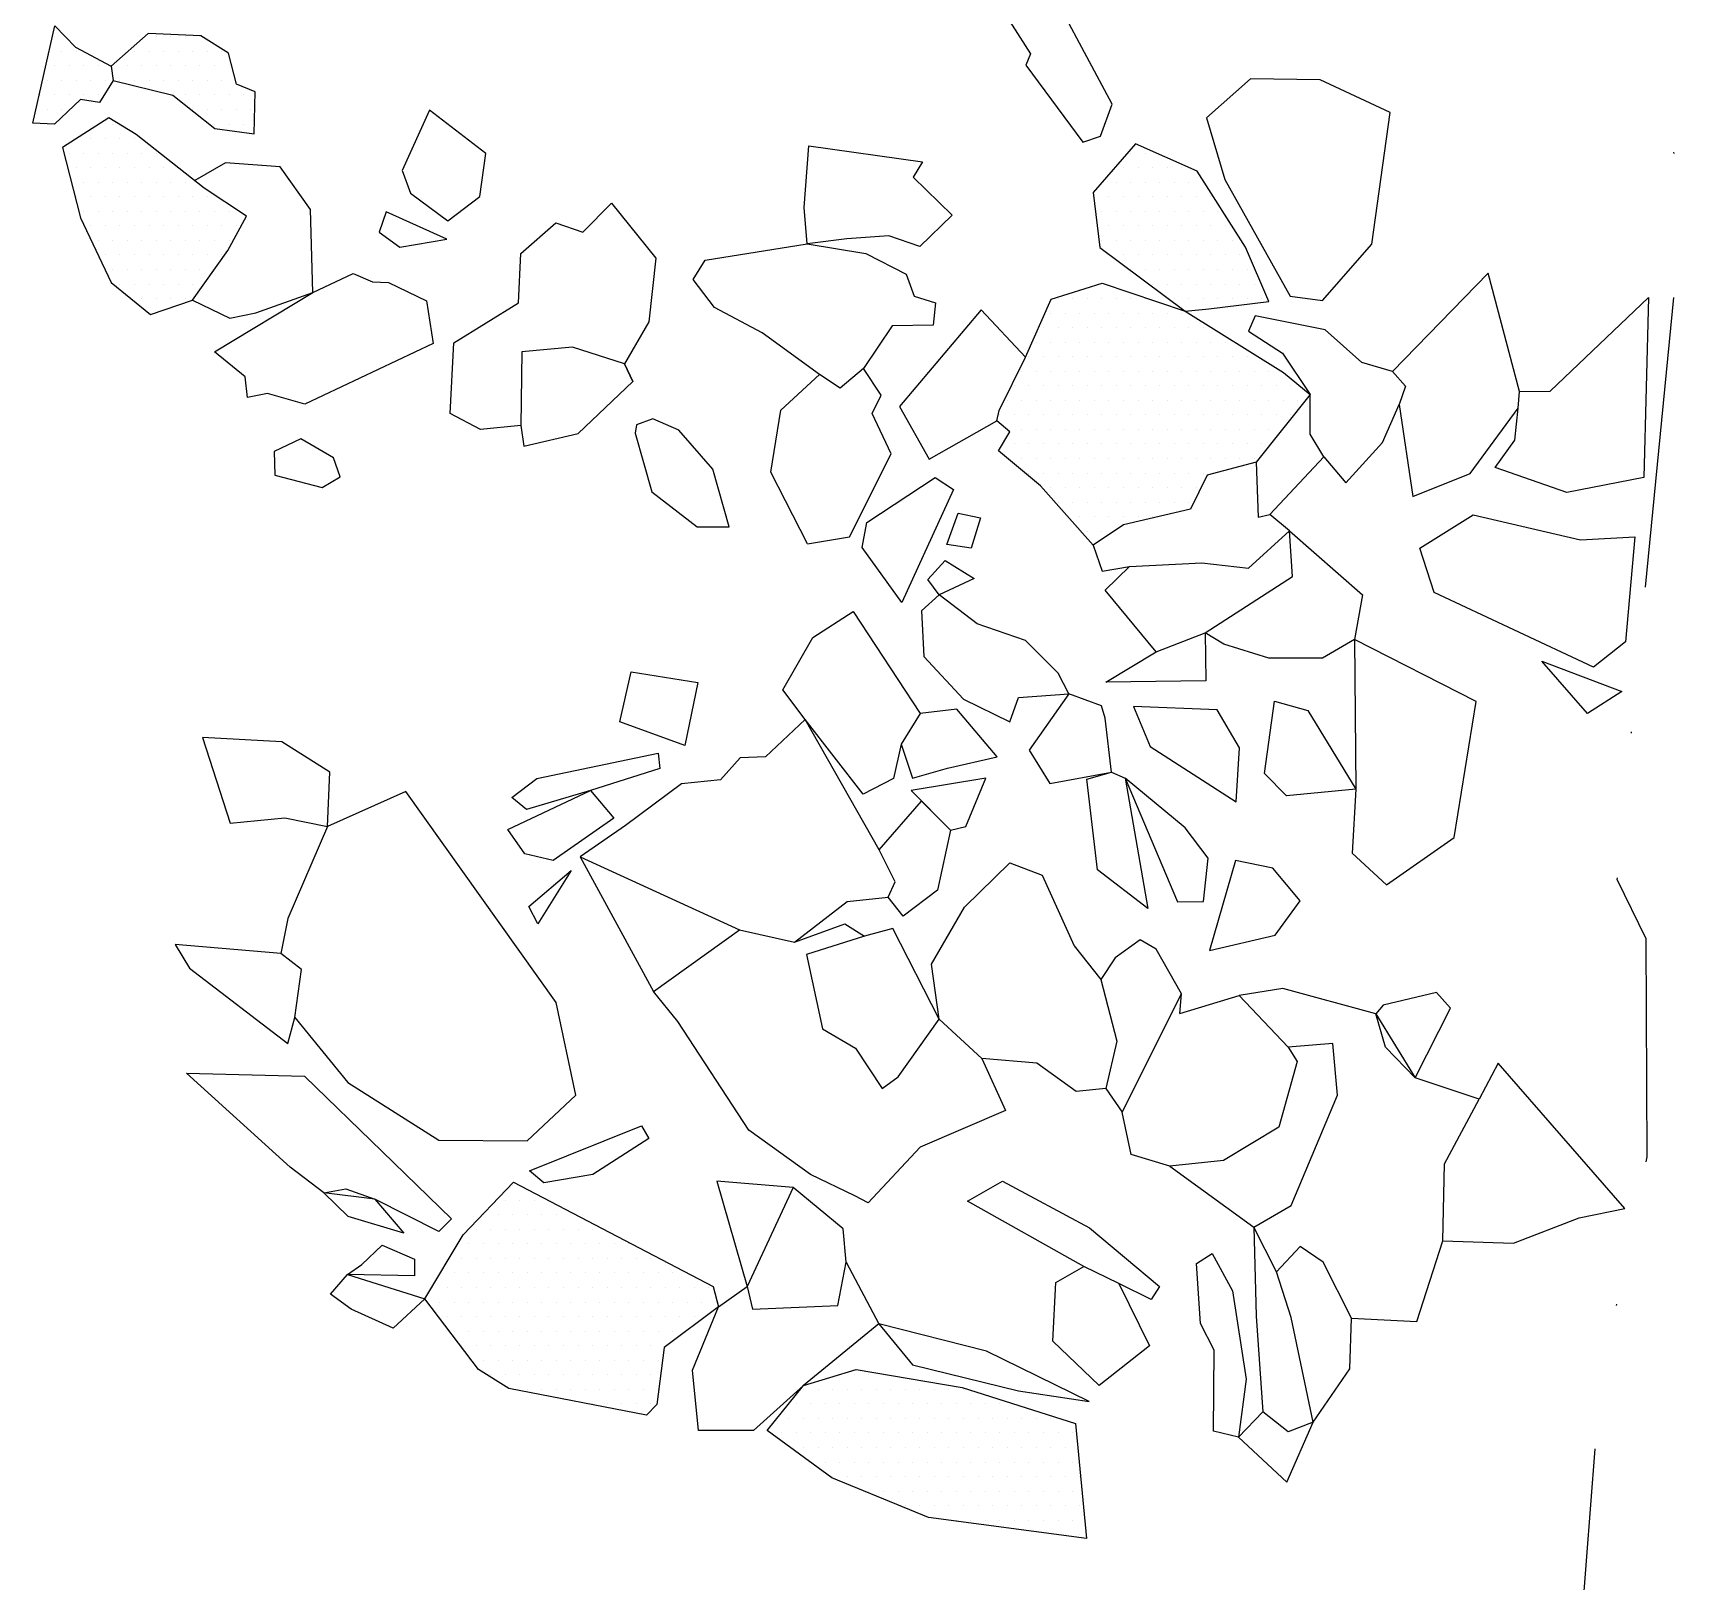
# Model space of a CAD drawing. Header units: metres. Extents: x 5 to 151, y -1680 to -1314.
# Drawn here: x 9.4 to 151.2, y -1552.7 to -1419.7 of the extents above; entities that cross this region are included whole.
import ezdxf

# ---------------------------------------------------------------- set-up
doc = ezdxf.new("R2010")
doc.units = ezdxf.units.M
doc.header["$LTSCALE"] = 25
doc.header["$MEASUREMENT"] = 0
doc.linetypes.add('STRICHPUNKTX2', pattern=[2, 1, -0.5, 0, -0.5])
doc.layers.get('0').update_dxf_attribs({"linetype": 'CONTINUOUS'})
for name, color, linetype in [('GRABUNGSGRENZE', 3, 'STRICHPUNKTX2'), ('STEINE', 4, 'CONTINUOUS'), ('STEINESCHRAFF', 4, 'CONTINUOUS')]:
    doc.layers.add(name, color=color, linetype=linetype)

# ---------------------------------------------------------------- blocks, each defined once
blk = doc.blocks.new('*X8')
at = {"color": 0}
for p, q in [((50.625, -1518.75), (50.625, -1518.75)), ((50, -1520), (50, -1520)), ((51.25, -1520), (51.25, -1520)), ((52.5, -1520), (52.5, -1520)), ((48.125, -1521.25), (48.125, -1521.25)), ((49.375, -1521.25), (49.375, -1521.25)), ((50.625, -1521.25), (50.625, -1521.25)), ((51.875, -1521.25), (51.875, -1521.25)), ((53.125, -1521.25), (53.125, -1521.25)), ((54.375, -1521.25), (54.375, -1521.25)), ((55.625, -1521.25), (55.625, -1521.25)), ((47.5, -1522.5), (47.5, -1522.5)), ((48.75, -1522.5), (48.75, -1522.5)), ((50, -1522.5), (50, -1522.5)), ((51.25, -1522.5), (51.25, -1522.5)), ((52.5, -1522.5), (52.5, -1522.5)), ((53.75, -1522.5), (53.75, -1522.5)), ((55, -1522.5), (55, -1522.5)), ((56.25, -1522.5), (56.25, -1522.5)), ((57.5, -1522.5), (57.5, -1522.5)), ((46.875, -1523.75), (46.875, -1523.75)), ((48.125, -1523.75), (48.125, -1523.75)), ((49.375, -1523.75), (49.375, -1523.75)), ((50.625, -1523.75), (50.625, -1523.75)), ((51.875, -1523.75), (51.875, -1523.75)), ((53.125, -1523.75), (53.125, -1523.75)), ((54.375, -1523.75), (54.375, -1523.75)), ((55.625, -1523.75), (55.625, -1523.75)), ((56.875, -1523.75), (56.875, -1523.75)), ((58.125, -1523.75), (58.125, -1523.75)), ((59.375, -1523.75), (59.375, -1523.75)), ((60.625, -1523.75), (60.625, -1523.75)), ((46.25, -1525), (46.25, -1525)), ((47.5, -1525), (47.5, -1525)), ((48.75, -1525), (48.75, -1525)), ((50, -1525), (50, -1525)), ((51.25, -1525), (51.25, -1525)), ((52.5, -1525), (52.5, -1525)), ((53.75, -1525), (53.75, -1525)), ((55, -1525), (55, -1525)), ((56.25, -1525), (56.25, -1525)), ((57.5, -1525), (57.5, -1525)), ((58.75, -1525), (58.75, -1525)), ((60, -1525), (60, -1525)), ((61.25, -1525), (61.25, -1525)), ((62.5, -1525), (62.5, -1525)), ((45.625, -1526.25), (45.625, -1526.25)), ((46.875, -1526.25), (46.875, -1526.25)), ((48.125, -1526.25), (48.125, -1526.25)), ((49.375, -1526.25), (49.375, -1526.25)), ((50.625, -1526.25), (50.625, -1526.25)), ((51.875, -1526.25), (51.875, -1526.25)), ((53.125, -1526.25), (53.125, -1526.25)), ((54.375, -1526.25), (54.375, -1526.25)), ((55.625, -1526.25), (55.625, -1526.25)), ((56.875, -1526.25), (56.875, -1526.25)), ((58.125, -1526.25), (58.125, -1526.25)), ((59.375, -1526.25), (59.375, -1526.25)), ((60.625, -1526.25), (60.625, -1526.25)), ((61.875, -1526.25), (61.875, -1526.25)), ((63.125, -1526.25), (63.125, -1526.25)), ((64.375, -1526.25), (64.375, -1526.25)), ((65.625, -1526.25), (65.625, -1526.25)), ((43.75, -1527.5), (43.75, -1527.5)), ((45, -1527.5), (45, -1527.5)), ((46.25, -1527.5), (46.25, -1527.5)), ((47.5, -1527.5), (47.5, -1527.5)), ((48.75, -1527.5), (48.75, -1527.5)), ((50, -1527.5), (50, -1527.5)), ((51.25, -1527.5), (51.25, -1527.5)), ((52.5, -1527.5), (52.5, -1527.5)), ((53.75, -1527.5), (53.75, -1527.5)), ((55, -1527.5), (55, -1527.5)), ((56.25, -1527.5), (56.25, -1527.5)), ((57.5, -1527.5), (57.5, -1527.5)), ((58.75, -1527.5), (58.75, -1527.5)), ((60, -1527.5), (60, -1527.5)), ((61.25, -1527.5), (61.25, -1527.5)), ((62.5, -1527.5), (62.5, -1527.5)), ((63.75, -1527.5), (63.75, -1527.5)), ((65, -1527.5), (65, -1527.5)), ((66.25, -1527.5), (66.25, -1527.5)), ((67.5, -1527.5), (67.5, -1527.5)), ((44.375, -1528.75), (44.375, -1528.75)), ((45, -1530), (45, -1530)), ((45.625, -1528.75), (45.625, -1528.75)), ((46.25, -1530), (46.25, -1530)), ((46.875, -1528.75), (46.875, -1528.75)), ((47.5, -1530), (47.5, -1530)), ((48.125, -1528.75), (48.125, -1528.75)), ((48.75, -1530), (48.75, -1530)), ((49.375, -1528.75), (49.375, -1528.75)), ((50, -1530), (50, -1530)), ((50.625, -1528.75), (50.625, -1528.75)), ((51.25, -1530), (51.25, -1530)), ((51.875, -1528.75), (51.875, -1528.75)), ((52.5, -1530), (52.5, -1530)), ((53.125, -1528.75), (53.125, -1528.75)), ((53.75, -1530), (53.75, -1530)), ((54.375, -1528.75), (54.375, -1528.75)), ((55, -1530), (55, -1530)), ((55.625, -1528.75), (55.625, -1528.75)), ((56.25, -1530), (56.25, -1530)), ((56.875, -1528.75), (56.875, -1528.75)), ((57.5, -1530), (57.5, -1530)), ((58.125, -1528.75), (58.125, -1528.75)), ((58.75, -1530), (58.75, -1530)), ((59.375, -1528.75), (59.375, -1528.75)), ((60, -1530), (60, -1530)), ((60.625, -1528.75), (60.625, -1528.75)), ((61.25, -1530), (61.25, -1530)), ((61.875, -1528.75), (61.875, -1528.75)), ((62.5, -1530), (62.5, -1530)), ((63.125, -1528.75), (63.125, -1528.75)), ((63.75, -1530), (63.75, -1530)), ((64.375, -1528.75), (64.375, -1528.75)), ((65, -1530), (65, -1530)), ((65.625, -1528.75), (65.625, -1528.75)), ((66.25, -1530), (66.25, -1530)), ((66.875, -1528.75), (66.875, -1528.75)), ((68.125, -1528.75), (68.125, -1528.75)), ((45.625, -1531.25), (45.625, -1531.25)), ((46.875, -1531.25), (46.875, -1531.25)), ((48.125, -1531.25), (48.125, -1531.25)), ((49.375, -1531.25), (49.375, -1531.25)), ((50.625, -1531.25), (50.625, -1531.25)), ((51.875, -1531.25), (51.875, -1531.25)), ((53.125, -1531.25), (53.125, -1531.25)), ((54.375, -1531.25), (54.375, -1531.25)), ((55.625, -1531.25), (55.625, -1531.25)), ((56.875, -1531.25), (56.875, -1531.25)), ((58.125, -1531.25), (58.125, -1531.25)), ((59.375, -1531.25), (59.375, -1531.25)), ((60.625, -1531.25), (60.625, -1531.25)), ((61.875, -1531.25), (61.875, -1531.25)), ((63.125, -1531.25), (63.125, -1531.25)), ((64.375, -1531.25), (64.375, -1531.25)), ((46.25, -1532.5), (46.25, -1532.5)), ((47.5, -1532.5), (47.5, -1532.5)), ((48.75, -1532.5), (48.75, -1532.5)), ((50, -1532.5), (50, -1532.5)), ((51.25, -1532.5), (51.25, -1532.5)), ((52.5, -1532.5), (52.5, -1532.5)), ((53.75, -1532.5), (53.75, -1532.5)), ((55, -1532.5), (55, -1532.5)), ((56.25, -1532.5), (56.25, -1532.5)), ((57.5, -1532.5), (57.5, -1532.5)), ((58.75, -1532.5), (58.75, -1532.5)), ((60, -1532.5), (60, -1532.5)), ((61.25, -1532.5), (61.25, -1532.5)), ((62.5, -1532.5), (62.5, -1532.5)), ((63.75, -1532.5), (63.75, -1532.5)), ((48.125, -1533.75), (48.125, -1533.75)), ((49.375, -1533.75), (49.375, -1533.75)), ((50.625, -1533.75), (50.625, -1533.75)), ((51.875, -1533.75), (51.875, -1533.75)), ((53.125, -1533.75), (53.125, -1533.75)), ((54.375, -1533.75), (54.375, -1533.75)), ((55.625, -1533.75), (55.625, -1533.75)), ((56.875, -1533.75), (56.875, -1533.75)), ((58.125, -1533.75), (58.125, -1533.75)), ((59.375, -1533.75), (59.375, -1533.75)), ((60.625, -1533.75), (60.625, -1533.75)), ((61.875, -1533.75), (61.875, -1533.75)), ((63.125, -1533.75), (63.125, -1533.75)), ((48.75, -1535), (48.75, -1535)), ((50, -1535), (50, -1535)), ((51.25, -1535), (51.25, -1535)), ((52.5, -1535), (52.5, -1535)), ((53.75, -1535), (53.75, -1535)), ((55, -1535), (55, -1535)), ((56.25, -1535), (56.25, -1535)), ((57.5, -1535), (57.5, -1535)), ((58.75, -1535), (58.75, -1535)), ((60, -1535), (60, -1535)), ((61.25, -1535), (61.25, -1535)), ((62.5, -1535), (62.5, -1535)), ((78.75, -1535), (78.75, -1535)), ((80, -1535), (80, -1535)), ((81.25, -1535), (81.25, -1535)), ((82.5, -1535), (82.5, -1535)), ((51.875, -1536.25), (51.875, -1536.25)), ((53.125, -1536.25), (53.125, -1536.25)), ((54.375, -1536.25), (54.375, -1536.25)), ((55.625, -1536.25), (55.625, -1536.25)), ((56.875, -1536.25), (56.875, -1536.25)), ((58.125, -1536.25), (58.125, -1536.25)), ((59.375, -1536.25), (59.375, -1536.25)), ((60.625, -1536.25), (60.625, -1536.25)), ((61.875, -1536.25), (61.875, -1536.25)), ((63.125, -1536.25), (63.125, -1536.25)), ((75.625, -1536.25), (75.625, -1536.25)), ((76.875, -1536.25), (76.875, -1536.25)), ((78.125, -1536.25), (78.125, -1536.25)), ((79.375, -1536.25), (79.375, -1536.25)), ((80.625, -1536.25), (80.625, -1536.25)), ((81.875, -1536.25), (81.875, -1536.25)), ((83.125, -1536.25), (83.125, -1536.25)), ((84.375, -1536.25), (84.375, -1536.25)), ((85.625, -1536.25), (85.625, -1536.25)), ((86.875, -1536.25), (86.875, -1536.25)), ((88.125, -1536.25), (88.125, -1536.25)), ((89.375, -1536.25), (89.375, -1536.25)), ((57.5, -1537.5), (57.5, -1537.5)), ((58.75, -1537.5), (58.75, -1537.5)), ((60, -1537.5), (60, -1537.5)), ((61.25, -1537.5), (61.25, -1537.5)), ((62.5, -1537.5), (62.5, -1537.5)), ((75, -1537.5), (75, -1537.5)), ((76.25, -1537.5), (76.25, -1537.5)), ((77.5, -1537.5), (77.5, -1537.5)), ((78.75, -1537.5), (78.75, -1537.5)), ((80, -1537.5), (80, -1537.5)), ((81.25, -1537.5), (81.25, -1537.5)), ((82.5, -1537.5), (82.5, -1537.5)), ((83.75, -1537.5), (83.75, -1537.5)), ((85, -1537.5), (85, -1537.5)), ((86.25, -1537.5), (86.25, -1537.5)), ((87.5, -1537.5), (87.5, -1537.5)), ((88.75, -1537.5), (88.75, -1537.5)), ((90, -1537.5), (90, -1537.5)), ((91.25, -1537.5), (91.25, -1537.5)), ((92.5, -1537.5), (92.5, -1537.5)), ((73.75, -1540), (73.75, -1540)), ((74.375, -1538.75), (74.375, -1538.75)), ((75, -1540), (75, -1540)), ((75.625, -1538.75), (75.625, -1538.75)), ((76.25, -1540), (76.25, -1540)), ((76.875, -1538.75), (76.875, -1538.75)), ((77.5, -1540), (77.5, -1540)), ((78.125, -1538.75), (78.125, -1538.75)), ((78.75, -1540), (78.75, -1540)), ((79.375, -1538.75), (79.375, -1538.75)), ((80, -1540), (80, -1540)), ((80.625, -1538.75), (80.625, -1538.75)), ((81.25, -1540), (81.25, -1540)), ((81.875, -1538.75), (81.875, -1538.75)), ((82.5, -1540), (82.5, -1540)), ((83.125, -1538.75), (83.125, -1538.75)), ((83.75, -1540), (83.75, -1540)), ((84.375, -1538.75), (84.375, -1538.75)), ((85, -1540), (85, -1540)), ((85.625, -1538.75), (85.625, -1538.75)), ((86.25, -1540), (86.25, -1540)), ((86.875, -1538.75), (86.875, -1538.75)), ((87.5, -1540), (87.5, -1540)), ((88.125, -1538.75), (88.125, -1538.75)), ((88.75, -1540), (88.75, -1540)), ((89.375, -1538.75), (89.375, -1538.75)), ((90, -1540), (90, -1540)), ((90.625, -1538.75), (90.625, -1538.75)), ((91.25, -1540), (91.25, -1540)), ((91.875, -1538.75), (91.875, -1538.75)), ((92.5, -1540), (92.5, -1540)), ((93.125, -1538.75), (93.125, -1538.75)), ((93.75, -1540), (93.75, -1540)), ((94.375, -1538.75), (94.375, -1538.75)), ((95, -1540), (95, -1540)), ((95.625, -1538.75), (95.625, -1538.75)), ((96.25, -1540), (96.25, -1540)), ((96.875, -1538.75), (96.875, -1538.75)), ((97.5, -1540), (97.5, -1540)), ((98.75, -1540), (98.75, -1540)), ((75.625, -1541.25), (75.625, -1541.25)), ((76.875, -1541.25), (76.875, -1541.25)), ((78.125, -1541.25), (78.125, -1541.25)), ((79.375, -1541.25), (79.375, -1541.25)), ((80.625, -1541.25), (80.625, -1541.25)), ((81.875, -1541.25), (81.875, -1541.25)), ((83.125, -1541.25), (83.125, -1541.25)), ((84.375, -1541.25), (84.375, -1541.25)), ((85.625, -1541.25), (85.625, -1541.25)), ((86.875, -1541.25), (86.875, -1541.25)), ((88.125, -1541.25), (88.125, -1541.25)), ((89.375, -1541.25), (89.375, -1541.25)), ((90.625, -1541.25), (90.625, -1541.25)), ((91.875, -1541.25), (91.875, -1541.25)), ((93.125, -1541.25), (93.125, -1541.25)), ((94.375, -1541.25), (94.375, -1541.25)), ((95.625, -1541.25), (95.625, -1541.25)), ((96.875, -1541.25), (96.875, -1541.25)), ((98.125, -1541.25), (98.125, -1541.25)), ((76.25, -1542.5), (76.25, -1542.5)), ((77.5, -1542.5), (77.5, -1542.5)), ((78.75, -1542.5), (78.75, -1542.5)), ((80, -1542.5), (80, -1542.5)), ((81.25, -1542.5), (81.25, -1542.5)), ((82.5, -1542.5), (82.5, -1542.5)), ((83.75, -1542.5), (83.75, -1542.5)), ((85, -1542.5), (85, -1542.5)), ((86.25, -1542.5), (86.25, -1542.5)), ((87.5, -1542.5), (87.5, -1542.5)), ((88.75, -1542.5), (88.75, -1542.5)), ((90, -1542.5), (90, -1542.5)), ((91.25, -1542.5), (91.25, -1542.5)), ((92.5, -1542.5), (92.5, -1542.5)), ((93.75, -1542.5), (93.75, -1542.5)), ((95, -1542.5), (95, -1542.5)), ((96.25, -1542.5), (96.25, -1542.5)), ((97.5, -1542.5), (97.5, -1542.5)), ((98.75, -1542.5), (98.75, -1542.5)), ((78.125, -1543.75), (78.125, -1543.75)), ((79.375, -1543.75), (79.375, -1543.75)), ((80.625, -1543.75), (80.625, -1543.75)), ((81.875, -1543.75), (81.875, -1543.75)), ((83.125, -1543.75), (83.125, -1543.75)), ((84.375, -1543.75), (84.375, -1543.75)), ((85.625, -1543.75), (85.625, -1543.75)), ((86.875, -1543.75), (86.875, -1543.75)), ((88.125, -1543.75), (88.125, -1543.75)), ((89.375, -1543.75), (89.375, -1543.75)), ((90.625, -1543.75), (90.625, -1543.75)), ((91.875, -1543.75), (91.875, -1543.75)), ((93.125, -1543.75), (93.125, -1543.75)), ((94.375, -1543.75), (94.375, -1543.75)), ((95.625, -1543.75), (95.625, -1543.75)), ((96.875, -1543.75), (96.875, -1543.75)), ((98.125, -1543.75), (98.125, -1543.75)), ((99.375, -1543.75), (99.375, -1543.75)), ((81.25, -1545), (81.25, -1545)), ((82.5, -1545), (82.5, -1545)), ((83.75, -1545), (83.75, -1545)), ((85, -1545), (85, -1545)), ((86.25, -1545), (86.25, -1545)), ((87.5, -1545), (87.5, -1545)), ((88.75, -1545), (88.75, -1545)), ((90, -1545), (90, -1545)), ((91.25, -1545), (91.25, -1545)), ((92.5, -1545), (92.5, -1545)), ((93.75, -1545), (93.75, -1545)), ((95, -1545), (95, -1545)), ((96.25, -1545), (96.25, -1545)), ((97.5, -1545), (97.5, -1545)), ((98.75, -1545), (98.75, -1545)), ((84.375, -1546.25), (84.375, -1546.25)), ((85.625, -1546.25), (85.625, -1546.25)), ((86.875, -1546.25), (86.875, -1546.25)), ((88.125, -1546.25), (88.125, -1546.25)), ((89.375, -1546.25), (89.375, -1546.25)), ((90.625, -1546.25), (90.625, -1546.25)), ((91.875, -1546.25), (91.875, -1546.25)), ((93.125, -1546.25), (93.125, -1546.25)), ((94.375, -1546.25), (94.375, -1546.25)), ((95.625, -1546.25), (95.625, -1546.25)), ((96.875, -1546.25), (96.875, -1546.25)), ((98.125, -1546.25), (98.125, -1546.25)), ((99.375, -1546.25), (99.375, -1546.25)), ((88.75, -1547.5), (88.75, -1547.5)), ((90, -1547.5), (90, -1547.5)), ((91.25, -1547.5), (91.25, -1547.5)), ((92.5, -1547.5), (92.5, -1547.5)), ((93.75, -1547.5), (93.75, -1547.5)), ((95, -1547.5), (95, -1547.5)), ((96.25, -1547.5), (96.25, -1547.5)), ((97.5, -1547.5), (97.5, -1547.5)), ((98.75, -1547.5), (98.75, -1547.5)), ((98.125, -1548.75), (98.125, -1548.75)), ((99.375, -1548.75), (99.375, -1548.75))]:
    blk.add_line(p, q, dxfattribs=at)
blk = doc.blocks.new('*X9')
at = {"color": 0}
for p, q in [((11.25, -1420), (11.25, -1420)), ((20, -1420), (20, -1420)), ((21.25, -1420), (21.25, -1420)), ((22.5, -1420), (22.5, -1420)), ((23.75, -1420), (23.75, -1420)), ((11.875, -1421.25), (11.875, -1421.25)), ((13.125, -1421.25), (13.125, -1421.25)), ((18.125, -1421.25), (18.125, -1421.25)), ((19.375, -1421.25), (19.375, -1421.25)), ((20.625, -1421.25), (20.625, -1421.25)), ((21.875, -1421.25), (21.875, -1421.25)), ((23.125, -1421.25), (23.125, -1421.25)), ((24.375, -1421.25), (24.375, -1421.25)), ((25.625, -1421.25), (25.625, -1421.25)), ((10.625, -1423.75), (10.625, -1423.75)), ((11.25, -1422.5), (11.25, -1422.5)), ((11.875, -1423.75), (11.875, -1423.75)), ((12.5, -1422.5), (12.5, -1422.5)), ((13.125, -1423.75), (13.125, -1423.75)), ((13.75, -1422.5), (13.75, -1422.5)), ((14.375, -1423.75), (14.375, -1423.75)), ((15, -1422.5), (15, -1422.5)), ((15.625, -1423.75), (15.625, -1423.75)), ((16.25, -1422.5), (16.25, -1422.5)), ((16.875, -1423.75), (16.875, -1423.75)), ((17.5, -1422.5), (17.5, -1422.5)), ((18.125, -1423.75), (18.125, -1423.75)), ((18.75, -1422.5), (18.75, -1422.5)), ((19.375, -1423.75), (19.375, -1423.75)), ((20, -1422.5), (20, -1422.5)), ((20.625, -1423.75), (20.625, -1423.75)), ((21.25, -1422.5), (21.25, -1422.5)), ((21.875, -1423.75), (21.875, -1423.75)), ((22.5, -1422.5), (22.5, -1422.5)), ((23.125, -1423.75), (23.125, -1423.75)), ((23.75, -1422.5), (23.75, -1422.5)), ((24.375, -1423.75), (24.375, -1423.75)), ((25, -1422.5), (25, -1422.5)), ((25.625, -1423.75), (25.625, -1423.75)), ((26.25, -1422.5), (26.25, -1422.5)), ((10, -1425), (10, -1425)), ((11.25, -1425), (11.25, -1425)), ((12.5, -1425), (12.5, -1425)), ((13.75, -1425), (13.75, -1425)), ((15, -1425), (15, -1425)), ((22.5, -1425), (22.5, -1425)), ((23.75, -1425), (23.75, -1425)), ((25, -1425), (25, -1425)), ((26.25, -1425), (26.25, -1425)), ((27.5, -1425), (27.5, -1425)), ((10.625, -1426.25), (10.625, -1426.25)), ((11.875, -1426.25), (11.875, -1426.25)), ((23.125, -1426.25), (23.125, -1426.25)), ((24.375, -1426.25), (24.375, -1426.25)), ((25.625, -1426.25), (25.625, -1426.25)), ((26.875, -1426.25), (26.875, -1426.25)), ((28.125, -1426.25), (28.125, -1426.25)), ((11.25, -1427.5), (11.25, -1427.5)), ((16.25, -1427.5), (16.25, -1427.5)), ((25, -1427.5), (25, -1427.5)), ((26.25, -1427.5), (26.25, -1427.5)), ((27.5, -1427.5), (27.5, -1427.5)), ((14.375, -1428.75), (14.375, -1428.75)), ((15.625, -1428.75), (15.625, -1428.75)), ((16.875, -1428.75), (16.875, -1428.75)), ((18.125, -1428.75), (18.125, -1428.75)), ((12.5, -1430), (12.5, -1430)), ((13.75, -1430), (13.75, -1430)), ((15, -1430), (15, -1430)), ((16.25, -1430), (16.25, -1430)), ((17.5, -1430), (17.5, -1430)), ((18.75, -1430), (18.75, -1430)), ((20, -1430), (20, -1430)), ((103.75, -1430), (103.75, -1430)), ((105, -1430), (105, -1430)), ((13.125, -1431.25), (13.125, -1431.25)), ((14.375, -1431.25), (14.375, -1431.25)), ((15.625, -1431.25), (15.625, -1431.25)), ((16.875, -1431.25), (16.875, -1431.25)), ((18.125, -1431.25), (18.125, -1431.25)), ((19.375, -1431.25), (19.375, -1431.25)), ((20.625, -1431.25), (20.625, -1431.25)), ((21.875, -1431.25), (21.875, -1431.25)), ((103.125, -1431.25), (103.125, -1431.25)), ((104.375, -1431.25), (104.375, -1431.25)), ((105.625, -1431.25), (105.625, -1431.25)), ((106.875, -1431.25), (106.875, -1431.25)), ((108.125, -1431.25), (108.125, -1431.25)), ((13.75, -1432.5), (13.75, -1432.5)), ((15, -1432.5), (15, -1432.5)), ((16.25, -1432.5), (16.25, -1432.5)), ((17.5, -1432.5), (17.5, -1432.5)), ((18.75, -1432.5), (18.75, -1432.5)), ((20, -1432.5), (20, -1432.5)), ((21.25, -1432.5), (21.25, -1432.5)), ((22.5, -1432.5), (22.5, -1432.5)), ((102.5, -1432.5), (102.5, -1432.5)), ((103.75, -1432.5), (103.75, -1432.5)), ((105, -1432.5), (105, -1432.5)), ((106.25, -1432.5), (106.25, -1432.5)), ((107.5, -1432.5), (107.5, -1432.5)), ((108.75, -1432.5), (108.75, -1432.5)), ((110, -1432.5), (110, -1432.5)), ((13.125, -1433.75), (13.125, -1433.75)), ((13.75, -1435), (13.75, -1435)), ((14.375, -1433.75), (14.375, -1433.75)), ((15, -1435), (15, -1435)), ((15.625, -1433.75), (15.625, -1433.75)), ((16.25, -1435), (16.25, -1435)), ((16.875, -1433.75), (16.875, -1433.75)), ((17.5, -1435), (17.5, -1435)), ((18.125, -1433.75), (18.125, -1433.75)), ((18.75, -1435), (18.75, -1435)), ((19.375, -1433.75), (19.375, -1433.75)), ((20, -1435), (20, -1435)), ((20.625, -1433.75), (20.625, -1433.75)), ((21.25, -1435), (21.25, -1435)), ((21.875, -1433.75), (21.875, -1433.75)), ((22.5, -1435), (22.5, -1435)), ((23.125, -1433.75), (23.125, -1433.75)), ((23.75, -1435), (23.75, -1435)), ((24.375, -1433.75), (24.375, -1433.75)), ((25, -1435), (25, -1435)), ((26.25, -1435), (26.25, -1435)), ((100.625, -1433.75), (100.625, -1433.75)), ((101.25, -1435), (101.25, -1435)), ((101.875, -1433.75), (101.875, -1433.75)), ((102.5, -1435), (102.5, -1435)), ((103.125, -1433.75), (103.125, -1433.75)), ((103.75, -1435), (103.75, -1435)), ((104.375, -1433.75), (104.375, -1433.75)), ((105, -1435), (105, -1435)), ((105.625, -1433.75), (105.625, -1433.75)), ((106.25, -1435), (106.25, -1435)), ((106.875, -1433.75), (106.875, -1433.75)), ((107.5, -1435), (107.5, -1435)), ((108.125, -1433.75), (108.125, -1433.75)), ((108.75, -1435), (108.75, -1435)), ((109.375, -1433.75), (109.375, -1433.75)), ((110, -1435), (110, -1435)), ((110.625, -1433.75), (110.625, -1433.75)), ((111.25, -1435), (111.25, -1435)), ((14.375, -1436.25), (14.375, -1436.25)), ((15.625, -1436.25), (15.625, -1436.25)), ((16.875, -1436.25), (16.875, -1436.25)), ((18.125, -1436.25), (18.125, -1436.25)), ((19.375, -1436.25), (19.375, -1436.25)), ((20.625, -1436.25), (20.625, -1436.25)), ((21.875, -1436.25), (21.875, -1436.25)), ((23.125, -1436.25), (23.125, -1436.25)), ((24.375, -1436.25), (24.375, -1436.25)), ((25.625, -1436.25), (25.625, -1436.25)), ((26.875, -1436.25), (26.875, -1436.25)), ((101.875, -1436.25), (101.875, -1436.25)), ((103.125, -1436.25), (103.125, -1436.25)), ((104.375, -1436.25), (104.375, -1436.25)), ((105.625, -1436.25), (105.625, -1436.25)), ((106.875, -1436.25), (106.875, -1436.25)), ((108.125, -1436.25), (108.125, -1436.25)), ((109.375, -1436.25), (109.375, -1436.25)), ((110.625, -1436.25), (110.625, -1436.25)), ((111.875, -1436.25), (111.875, -1436.25)), ((15, -1437.5), (15, -1437.5)), ((16.25, -1437.5), (16.25, -1437.5)), ((17.5, -1437.5), (17.5, -1437.5)), ((18.75, -1437.5), (18.75, -1437.5)), ((20, -1437.5), (20, -1437.5)), ((21.25, -1437.5), (21.25, -1437.5)), ((22.5, -1437.5), (22.5, -1437.5)), ((23.75, -1437.5), (23.75, -1437.5)), ((25, -1437.5), (25, -1437.5)), ((26.25, -1437.5), (26.25, -1437.5)), ((101.25, -1437.5), (101.25, -1437.5)), ((102.5, -1437.5), (102.5, -1437.5)), ((103.75, -1437.5), (103.75, -1437.5)), ((105, -1437.5), (105, -1437.5)), ((106.25, -1437.5), (106.25, -1437.5)), ((107.5, -1437.5), (107.5, -1437.5)), ((108.75, -1437.5), (108.75, -1437.5)), ((110, -1437.5), (110, -1437.5)), ((111.25, -1437.5), (111.25, -1437.5)), ((112.5, -1437.5), (112.5, -1437.5)), ((15.625, -1438.75), (15.625, -1438.75)), ((16.875, -1438.75), (16.875, -1438.75)), ((18.125, -1438.75), (18.125, -1438.75)), ((19.375, -1438.75), (19.375, -1438.75)), ((20.625, -1438.75), (20.625, -1438.75)), ((21.875, -1438.75), (21.875, -1438.75)), ((23.125, -1438.75), (23.125, -1438.75)), ((24.375, -1438.75), (24.375, -1438.75)), ((25.625, -1438.75), (25.625, -1438.75)), ((103.125, -1438.75), (103.125, -1438.75)), ((104.375, -1438.75), (104.375, -1438.75)), ((105.625, -1438.75), (105.625, -1438.75)), ((106.875, -1438.75), (106.875, -1438.75)), ((108.125, -1438.75), (108.125, -1438.75)), ((109.375, -1438.75), (109.375, -1438.75)), ((110.625, -1438.75), (110.625, -1438.75)), ((111.875, -1438.75), (111.875, -1438.75)), ((113.125, -1438.75), (113.125, -1438.75)), ((16.25, -1440), (16.25, -1440)), ((17.5, -1440), (17.5, -1440)), ((18.75, -1440), (18.75, -1440)), ((20, -1440), (20, -1440)), ((21.25, -1440), (21.25, -1440)), ((22.5, -1440), (22.5, -1440)), ((23.75, -1440), (23.75, -1440)), ((103.75, -1440), (103.75, -1440)), ((105, -1440), (105, -1440)), ((106.25, -1440), (106.25, -1440)), ((107.5, -1440), (107.5, -1440)), ((108.75, -1440), (108.75, -1440)), ((110, -1440), (110, -1440)), ((111.25, -1440), (111.25, -1440)), ((112.5, -1440), (112.5, -1440)), ((113.75, -1440), (113.75, -1440)), ((16.875, -1441.25), (16.875, -1441.25)), ((18.125, -1441.25), (18.125, -1441.25)), ((19.375, -1441.25), (19.375, -1441.25)), ((20.625, -1441.25), (20.625, -1441.25)), ((21.875, -1441.25), (21.875, -1441.25)), ((23.125, -1441.25), (23.125, -1441.25)), ((105.625, -1441.25), (105.625, -1441.25)), ((106.875, -1441.25), (106.875, -1441.25)), ((108.125, -1441.25), (108.125, -1441.25)), ((109.375, -1441.25), (109.375, -1441.25)), ((110.625, -1441.25), (110.625, -1441.25)), ((111.875, -1441.25), (111.875, -1441.25)), ((113.125, -1441.25), (113.125, -1441.25)), ((114.375, -1441.25), (114.375, -1441.25)), ((18.75, -1442.5), (18.75, -1442.5)), ((20, -1442.5), (20, -1442.5)), ((21.25, -1442.5), (21.25, -1442.5)), ((22.5, -1442.5), (22.5, -1442.5)), ((97.5, -1442.5), (97.5, -1442.5)), ((98.75, -1442.5), (98.75, -1442.5)), ((100, -1442.5), (100, -1442.5)), ((101.25, -1442.5), (101.25, -1442.5)), ((102.5, -1442.5), (102.5, -1442.5)), ((103.75, -1442.5), (103.75, -1442.5)), ((105, -1442.5), (105, -1442.5)), ((107.5, -1442.5), (107.5, -1442.5)), ((108.75, -1442.5), (108.75, -1442.5)), ((110, -1442.5), (110, -1442.5)), ((111.25, -1442.5), (111.25, -1442.5)), ((112.5, -1442.5), (112.5, -1442.5)), ((113.75, -1442.5), (113.75, -1442.5)), ((115, -1442.5), (115, -1442.5)), ((19.375, -1443.75), (19.375, -1443.75)), ((96.25, -1445), (96.25, -1445)), ((96.875, -1443.75), (96.875, -1443.75)), ((97.5, -1445), (97.5, -1445)), ((98.125, -1443.75), (98.125, -1443.75)), ((98.75, -1445), (98.75, -1445)), ((99.375, -1443.75), (99.375, -1443.75)), ((100, -1445), (100, -1445)), ((100.625, -1443.75), (100.625, -1443.75)), ((101.25, -1445), (101.25, -1445)), ((101.875, -1443.75), (101.875, -1443.75)), ((102.5, -1445), (102.5, -1445)), ((103.125, -1443.75), (103.125, -1443.75)), ((103.75, -1445), (103.75, -1445)), ((104.375, -1443.75), (104.375, -1443.75)), ((105, -1445), (105, -1445)), ((105.625, -1443.75), (105.625, -1443.75)), ((106.25, -1445), (106.25, -1445)), ((106.875, -1443.75), (106.875, -1443.75)), ((107.5, -1445), (107.5, -1445)), ((108.125, -1443.75), (108.125, -1443.75)), ((108.75, -1445), (108.75, -1445)), ((110, -1445), (110, -1445)), ((95.625, -1446.25), (95.625, -1446.25)), ((96.875, -1446.25), (96.875, -1446.25)), ((98.125, -1446.25), (98.125, -1446.25)), ((99.375, -1446.25), (99.375, -1446.25)), ((100.625, -1446.25), (100.625, -1446.25)), ((101.875, -1446.25), (101.875, -1446.25)), ((103.125, -1446.25), (103.125, -1446.25)), ((104.375, -1446.25), (104.375, -1446.25)), ((105.625, -1446.25), (105.625, -1446.25)), ((106.875, -1446.25), (106.875, -1446.25)), ((108.125, -1446.25), (108.125, -1446.25)), ((109.375, -1446.25), (109.375, -1446.25)), ((110.625, -1446.25), (110.625, -1446.25)), ((111.875, -1446.25), (111.875, -1446.25)), ((95, -1447.5), (95, -1447.5)), ((96.25, -1447.5), (96.25, -1447.5)), ((97.5, -1447.5), (97.5, -1447.5)), ((98.75, -1447.5), (98.75, -1447.5)), ((100, -1447.5), (100, -1447.5)), ((101.25, -1447.5), (101.25, -1447.5)), ((102.5, -1447.5), (102.5, -1447.5)), ((103.75, -1447.5), (103.75, -1447.5)), ((105, -1447.5), (105, -1447.5)), ((106.25, -1447.5), (106.25, -1447.5)), ((107.5, -1447.5), (107.5, -1447.5)), ((108.75, -1447.5), (108.75, -1447.5)), ((110, -1447.5), (110, -1447.5)), ((111.25, -1447.5), (111.25, -1447.5)), ((112.5, -1447.5), (112.5, -1447.5)), ((113.75, -1447.5), (113.75, -1447.5)), ((94.375, -1448.75), (94.375, -1448.75)), ((95.625, -1448.75), (95.625, -1448.75)), ((96.875, -1448.75), (96.875, -1448.75)), ((98.125, -1448.75), (98.125, -1448.75)), ((99.375, -1448.75), (99.375, -1448.75)), ((100.625, -1448.75), (100.625, -1448.75)), ((101.875, -1448.75), (101.875, -1448.75)), ((103.125, -1448.75), (103.125, -1448.75)), ((104.375, -1448.75), (104.375, -1448.75)), ((105.625, -1448.75), (105.625, -1448.75)), ((106.875, -1448.75), (106.875, -1448.75)), ((108.125, -1448.75), (108.125, -1448.75)), ((109.375, -1448.75), (109.375, -1448.75)), ((110.625, -1448.75), (110.625, -1448.75)), ((111.875, -1448.75), (111.875, -1448.75)), ((113.125, -1448.75), (113.125, -1448.75)), ((114.375, -1448.75), (114.375, -1448.75)), ((115.625, -1448.75), (115.625, -1448.75)), ((93.75, -1450), (93.75, -1450)), ((95, -1450), (95, -1450)), ((96.25, -1450), (96.25, -1450)), ((97.5, -1450), (97.5, -1450)), ((98.75, -1450), (98.75, -1450)), ((100, -1450), (100, -1450)), ((101.25, -1450), (101.25, -1450)), ((102.5, -1450), (102.5, -1450)), ((103.75, -1450), (103.75, -1450)), ((105, -1450), (105, -1450)), ((106.25, -1450), (106.25, -1450)), ((107.5, -1450), (107.5, -1450)), ((108.75, -1450), (108.75, -1450)), ((110, -1450), (110, -1450)), ((111.25, -1450), (111.25, -1450)), ((112.5, -1450), (112.5, -1450)), ((113.75, -1450), (113.75, -1450)), ((115, -1450), (115, -1450)), ((116.25, -1450), (116.25, -1450)), ((117.5, -1450), (117.5, -1450)), ((93.125, -1451.25), (93.125, -1451.25)), ((94.375, -1451.25), (94.375, -1451.25)), ((95.625, -1451.25), (95.625, -1451.25)), ((96.875, -1451.25), (96.875, -1451.25)), ((98.125, -1451.25), (98.125, -1451.25)), ((99.375, -1451.25), (99.375, -1451.25)), ((100.625, -1451.25), (100.625, -1451.25)), ((101.875, -1451.25), (101.875, -1451.25)), ((103.125, -1451.25), (103.125, -1451.25)), ((104.375, -1451.25), (104.375, -1451.25)), ((105.625, -1451.25), (105.625, -1451.25)), ((106.875, -1451.25), (106.875, -1451.25)), ((108.125, -1451.25), (108.125, -1451.25)), ((109.375, -1451.25), (109.375, -1451.25)), ((110.625, -1451.25), (110.625, -1451.25)), ((111.875, -1451.25), (111.875, -1451.25)), ((113.125, -1451.25), (113.125, -1451.25)), ((114.375, -1451.25), (114.375, -1451.25)), ((115.625, -1451.25), (115.625, -1451.25)), ((116.875, -1451.25), (116.875, -1451.25)), ((118.125, -1451.25), (118.125, -1451.25)), ((92.5, -1452.5), (92.5, -1452.5)), ((93.75, -1452.5), (93.75, -1452.5)), ((95, -1452.5), (95, -1452.5)), ((96.25, -1452.5), (96.25, -1452.5)), ((97.5, -1452.5), (97.5, -1452.5)), ((98.75, -1452.5), (98.75, -1452.5)), ((100, -1452.5), (100, -1452.5)), ((101.25, -1452.5), (101.25, -1452.5)), ((102.5, -1452.5), (102.5, -1452.5)), ((103.75, -1452.5), (103.75, -1452.5)), ((105, -1452.5), (105, -1452.5)), ((106.25, -1452.5), (106.25, -1452.5)), ((107.5, -1452.5), (107.5, -1452.5)), ((108.75, -1452.5), (108.75, -1452.5)), ((110, -1452.5), (110, -1452.5)), ((111.25, -1452.5), (111.25, -1452.5)), ((112.5, -1452.5), (112.5, -1452.5)), ((113.75, -1452.5), (113.75, -1452.5)), ((115, -1452.5), (115, -1452.5)), ((116.25, -1452.5), (116.25, -1452.5)), ((117.5, -1452.5), (117.5, -1452.5)), ((93.125, -1453.75), (93.125, -1453.75)), ((94.375, -1453.75), (94.375, -1453.75)), ((95.625, -1453.75), (95.625, -1453.75)), ((96.875, -1453.75), (96.875, -1453.75)), ((98.125, -1453.75), (98.125, -1453.75)), ((99.375, -1453.75), (99.375, -1453.75)), ((100.625, -1453.75), (100.625, -1453.75)), ((101.875, -1453.75), (101.875, -1453.75)), ((103.125, -1453.75), (103.125, -1453.75)), ((104.375, -1453.75), (104.375, -1453.75)), ((105.625, -1453.75), (105.625, -1453.75)), ((106.875, -1453.75), (106.875, -1453.75)), ((108.125, -1453.75), (108.125, -1453.75)), ((109.375, -1453.75), (109.375, -1453.75)), ((110.625, -1453.75), (110.625, -1453.75)), ((111.875, -1453.75), (111.875, -1453.75)), ((113.125, -1453.75), (113.125, -1453.75)), ((114.375, -1453.75), (114.375, -1453.75)), ((115.625, -1453.75), (115.625, -1453.75)), ((93.75, -1455), (93.75, -1455)), ((94.375, -1456.25), (94.375, -1456.25)), ((95, -1455), (95, -1455)), ((95.625, -1456.25), (95.625, -1456.25)), ((96.25, -1455), (96.25, -1455)), ((96.875, -1456.25), (96.875, -1456.25)), ((97.5, -1455), (97.5, -1455)), ((98.125, -1456.25), (98.125, -1456.25)), ((98.75, -1455), (98.75, -1455)), ((99.375, -1456.25), (99.375, -1456.25)), ((100, -1455), (100, -1455)), ((100.625, -1456.25), (100.625, -1456.25)), ((101.25, -1455), (101.25, -1455)), ((101.875, -1456.25), (101.875, -1456.25)), ((102.5, -1455), (102.5, -1455)), ((103.125, -1456.25), (103.125, -1456.25)), ((103.75, -1455), (103.75, -1455)), ((104.375, -1456.25), (104.375, -1456.25)), ((105, -1455), (105, -1455)), ((105.625, -1456.25), (105.625, -1456.25)), ((106.25, -1455), (106.25, -1455)), ((106.875, -1456.25), (106.875, -1456.25)), ((107.5, -1455), (107.5, -1455)), ((108.125, -1456.25), (108.125, -1456.25)), ((108.75, -1455), (108.75, -1455)), ((109.375, -1456.25), (109.375, -1456.25)), ((110, -1455), (110, -1455)), ((110.625, -1456.25), (110.625, -1456.25)), ((111.25, -1455), (111.25, -1455)), ((111.875, -1456.25), (111.875, -1456.25)), ((112.5, -1455), (112.5, -1455)), ((113.125, -1456.25), (113.125, -1456.25)), ((113.75, -1455), (113.75, -1455)), ((114.375, -1456.25), (114.375, -1456.25)), ((115, -1455), (115, -1455)), ((95, -1457.5), (95, -1457.5)), ((96.25, -1457.5), (96.25, -1457.5)), ((97.5, -1457.5), (97.5, -1457.5)), ((98.75, -1457.5), (98.75, -1457.5)), ((100, -1457.5), (100, -1457.5)), ((101.25, -1457.5), (101.25, -1457.5)), ((102.5, -1457.5), (102.5, -1457.5)), ((103.75, -1457.5), (103.75, -1457.5)), ((105, -1457.5), (105, -1457.5)), ((106.25, -1457.5), (106.25, -1457.5)), ((107.5, -1457.5), (107.5, -1457.5)), ((108.75, -1457.5), (108.75, -1457.5)), ((110, -1457.5), (110, -1457.5)), ((96.875, -1458.75), (96.875, -1458.75)), ((98.125, -1458.75), (98.125, -1458.75)), ((99.375, -1458.75), (99.375, -1458.75)), ((100.625, -1458.75), (100.625, -1458.75)), ((101.875, -1458.75), (101.875, -1458.75)), ((103.125, -1458.75), (103.125, -1458.75)), ((104.375, -1458.75), (104.375, -1458.75)), ((105.625, -1458.75), (105.625, -1458.75)), ((106.875, -1458.75), (106.875, -1458.75)), ((108.125, -1458.75), (108.125, -1458.75)), ((109.375, -1458.75), (109.375, -1458.75)), ((97.5, -1460), (97.5, -1460)), ((98.75, -1460), (98.75, -1460)), ((100, -1460), (100, -1460)), ((101.25, -1460), (101.25, -1460)), ((102.5, -1460), (102.5, -1460)), ((103.75, -1460), (103.75, -1460)), ((105, -1460), (105, -1460)), ((106.25, -1460), (106.25, -1460)), ((107.5, -1460), (107.5, -1460)), ((108.75, -1460), (108.75, -1460)), ((99.375, -1461.25), (99.375, -1461.25)), ((100.625, -1461.25), (100.625, -1461.25)), ((101.875, -1461.25), (101.875, -1461.25)), ((103.125, -1461.25), (103.125, -1461.25)), ((104.375, -1461.25), (104.375, -1461.25)), ((105.625, -1461.25), (105.625, -1461.25)), ((100, -1462.5), (100, -1462.5)), ((101.25, -1462.5), (101.25, -1462.5))]:
    blk.add_line(p, q, dxfattribs=at)

msp = doc.modelspace()

# ---------------------------------------------------------------- linework, layer by layer
at = {"layer": 'GRABUNGSGRENZE', "flags": 128}
msp.add_lwpolyline([(75, -1649.77), (79.99, -1669.79), (99.49, -1679.72), (144.01, -1679.63), (143.82, -1571.84), (142.45, -1557.12), (144.08, -1535.93), (148.15, -1516.27), (148.05, -1497.52), (145.56, -1492.43), (151.22, -1434.31), (149.13, -1422.59), (145, -1401.91), (141.85, -1392.18), (141.03, -1383.57), (143.99, -1320.05), (15.02, -1320.04)], dxfattribs=at)
at = {"layer": 'STEINE'}
for points in [[(99.62, -1429.06), (101.14, -1428.55), (102.16, -1425.8), (95.64, -1413.62), (94.73, -1411.94), (91.26, -1410.21), (87.44, -1411.89), (87.95, -1414.54), (91.98, -1416.52), (95.13, -1421.47), (94.73, -1422.43), (99.62, -1429.06)], [(9.4, -1427.42), (11.29, -1419.06), (13.07, -1420.9), (16.13, -1422.53), (16.28, -1423.75), (15.11, -1425.64), (13.48, -1425.38), (11.24, -1427.52), (9.4, -1427.42)], [(16.28, -1423.75), (21.43, -1425.03), (25.04, -1427.88), (28.4, -1428.34), (28.51, -1424.72), (26.88, -1424.06), (26.21, -1421.41), (23.82, -1419.93), (19.29, -1419.73), (16.13, -1422.53)], [(120.24, -1442.66), (124.47, -1437.82), (126.05, -1426.51), (120.04, -1423.71), (114.03, -1423.61), (110.26, -1426.97), (111.84, -1432.27), (117.44, -1442.3), (120.24, -1442.66)], [(45.06, -1435.83), (47.81, -1433.74), (48.32, -1430.02), (43.48, -1426.3), (41.14, -1431.5), (41.85, -1433.43), (45.06, -1435.83)], [(23.11, -1442.65), (26.16, -1438.37), (27.74, -1435.42), (24.12, -1433.02), (18.27, -1428.39), (15.92, -1426.96), (11.95, -1429.51), (13.48, -1435.57), (16.13, -1441.12), (19.49, -1443.87), (23.11, -1442.65)], [(75.93, -1437.81), (75.67, -1434.66), (76.08, -1429.36), (85.86, -1430.74), (85.05, -1432.06), (88.41, -1435.32), (85.61, -1438.02), (82.96, -1437.1), (79.34, -1437.36), (75.93, -1437.81)], [(115.61, -1442.76), (113.62, -1438.07), (109.45, -1431.55), (104.15, -1429.21), (100.53, -1433.39), (101.09, -1438.12), (108.43, -1443.57), (110.46, -1443.37), (115.61, -1442.76)], [(23.11, -1442.65), (26.31, -1444.18), (28.56, -1443.72), (33.45, -1441.99), (33.24, -1434.86), (30.64, -1431.19), (25.96, -1430.83), (23.31, -1432.36)], [(39.76, -1435.06), (39.15, -1436.79), (40.93, -1438.07), (44.96, -1437.41), (39.76, -1435.06)], [(51.32, -1453.4), (47.86, -1453.76), (45.26, -1452.38), (45.57, -1446.32), (51.12, -1442.86), (51.33, -1438.63), (54.33, -1435.98), (56.67, -1436.79), (59.12, -1434.3), (62.94, -1439.04), (62.33, -1444.49), (60.24, -1448.1), (60.95, -1449.63)], [(86.78, -1444.79), (83.26, -1444.85), (80.77, -1448.51), (78.78, -1450.19), (77, -1449.02), (72.06, -1445.46), (67.98, -1443.26), (66.15, -1440.87), (67.17, -1439.19), (75.93, -1437.81), (80.97, -1438.63), (84.44, -1440.41), (85.15, -1442.3), (86.98, -1442.86), (86.78, -1444.79)], [(43.79, -1446.37), (32.78, -1451.57), (29.57, -1450.65), (27.84, -1451), (27.64, -1449.22), (24.99, -1447.08), (33.45, -1441.99), (36.91, -1440.36), (38.59, -1441.07), (39.97, -1441.12), (43.23, -1442.7), (43.79, -1446.37)], [(137.16, -1450.5), (134.46, -1440.32), (126.25, -1448.77), (127.38, -1450.04), (126.82, -1451.62), (127.99, -1459.52), (132.93, -1457.53), (137.05, -1451.93)], [(114.54, -1456.56), (114.69, -1461.3), (115.71, -1461.05), (120.35, -1456.11), (119.17, -1454.17), (119.17, -1450.76), (119.17, -1450.76), (114.54, -1456.56), (110.31, -1457.68), (108.88, -1460.59), (103.13, -1461.96), (100.53, -1463.69), (96, -1458.6), (92.38, -1455.59), (93.35, -1453.96), (92.23, -1453), (92.43, -1452.13), (94.72, -1447.55), (96.91, -1442.55), (101.3, -1441.18), (108.43, -1443.57), (116.88, -1448.87), (119.17, -1450.76)], [(94.72, -1447.55), (90.9, -1443.47), (83.87, -1451.77), (86.42, -1456.31), (92.23, -1453)], [(147.85, -1457.89), (141.23, -1459.16), (135.07, -1457.02), (136.75, -1454.68), (137.05, -1451.93), (137.16, -1450.5), (139.8, -1450.45), (148.26, -1442.4), (147.85, -1457.89)], [(126.25, -1448.77), (123.61, -1448.01), (120.45, -1445.2), (114.44, -1443.98), (113.88, -1445.31), (116.78, -1447.19), (119.17, -1450.76)], [(51.32, -1453.4), (51.58, -1455.18), (56.27, -1454.11), (60.95, -1449.63), (60.24, -1448.1), (55.76, -1446.68), (51.43, -1447.08), (51.32, -1453.4)], [(75.98, -1463.59), (72.82, -1457.43), (73.69, -1452.08), (77, -1449.02)], [(75.98, -1463.59), (79.59, -1462.98), (83.16, -1455.85), (81.53, -1452.38), (82.29, -1450.8), (80.77, -1448.51)], [(120.35, -1456.11), (122.23, -1458.35), (125.39, -1454.88), (126.82, -1451.62)], [(61.16, -1454.06), (62.58, -1459.11), (66.5, -1462.11), (69.25, -1462.11), (67.83, -1457.17), (64.92, -1453.81), (62.68, -1452.84), (61.26, -1453.35)], [(61.26, -1453.35), (61.16, -1454.06)], [(30.13, -1455.64), (30.18, -1457.68), (34.26, -1458.75), (35.79, -1457.83), (35.23, -1456.2), (32.43, -1454.57), (30.13, -1455.64)], [(84.08, -1468.63), (80.66, -1463.9), (81.07, -1461.76), (86.93, -1457.89), (88.51, -1458.9), (84.08, -1468.63)], [(84.08, -1468.63), (80.66, -1463.9), (81.07, -1461.76), (86.93, -1457.89), (88.51, -1458.9), (84.08, -1468.63)], [(90.04, -1463.95), (87.95, -1463.64), (88.92, -1460.94), (90.85, -1461.35), (90.04, -1463.95)], [(100.53, -1463.69), (101.29, -1465.93), (103.64, -1465.53), (109.85, -1465.22), (113.88, -1465.68), (117.39, -1462.47), (115.71, -1461.05)], [(110.16, -1471.23), (117.65, -1466.39), (117.39, -1462.47)], [(117.39, -1462.47), (123.66, -1467.97), (122.99, -1471.79), (120.24, -1473.42), (115.61, -1473.42), (111.74, -1472.2), (110.16, -1471.23)], [(87.29, -1467.97), (86.32, -1466.65), (87.8, -1465.02), (90.29, -1466.55), (87.29, -1467.97)], [(105.93, -1472.86), (101.55, -1467.56), (103.64, -1465.53)], [(93.35, -1478.87), (94.11, -1476.78), (98.44, -1476.48), (97.52, -1474.7), (94.72, -1471.89), (90.55, -1470.47), (87.29, -1467.97), (85.76, -1469.35), (85.96, -1473.27), (89.37, -1476.94), (93.35, -1478.87)], [(75.77, -1478.67), (73.84, -1476.12), (76.44, -1471.64), (79.9, -1469.4), (85.65, -1478.16), (84.02, -1480.81), (83.36, -1483.76), (80.76, -1485.09), (75.77, -1478.67)], [(101.6, -1475.46), (105.93, -1472.86), (110.16, -1471.23), (110.21, -1475.36), (101.6, -1475.46)], [(123.09, -1484.68), (122.79, -1490.18), (125.74, -1492.88), (131.55, -1488.81), (133.44, -1477.14), (122.99, -1471.79), (123.09, -1484.68)], [(59.83, -1478.87), (60.8, -1474.59), (66.55, -1475.51), (65.43, -1480.91), (59.83, -1478.87)], [(145.97, -1476.28), (143.01, -1478.16), (139.09, -1473.68), (145.97, -1476.28)], [(96.81, -1484.17), (102.11, -1483.2), (101.55, -1478.57), (101.24, -1477.5), (98.44, -1476.48), (95.03, -1481.32), (96.81, -1484.17)], [(112.8, -1485.75), (113.11, -1481.12), (111.17, -1477.86), (103.99, -1477.55), (105.42, -1481.01), (112.8, -1485.75)], [(123.09, -1484.68), (117.13, -1485.24), (115.25, -1483.31), (116.12, -1477.09), (118.97, -1477.91), (123.09, -1484.68)], [(74.85, -1497.82), (79.39, -1494.31), (82.9, -1493.95), (83.51, -1492.63), (82.14, -1489.87), (75.77, -1478.67), (72.36, -1481.88), (70.17, -1481.98), (68.49, -1483.86), (65.13, -1484.22), (60.34, -1487.78), (56.42, -1490.48), (70.12, -1496.75)], [(92.28, -1481.88), (88.81, -1477.8), (85.65, -1478.16), (84.02, -1480.81), (84.99, -1483.71), (88, -1482.85), (92.28, -1481.88)], [(34.72, -1487.88), (34.92, -1483.2), (30.79, -1480.6), (23.97, -1480.24), (26.36, -1487.58), (31.05, -1487.12), (34.72, -1487.88)], [(51.83, -1486.41), (50.56, -1485.39), (52.7, -1483.76), (63.14, -1481.57), (63.29, -1482.89), (57.33, -1484.78), (51.83, -1486.41)], [(105.21, -1494.92), (100.88, -1491.61), (99.97, -1483.81), (102.11, -1483.2), (103.28, -1483.71), (105.21, -1494.92)], [(91.31, -1483.71), (84.89, -1484.78), (88.25, -1488.19), (89.58, -1487.89), (91.31, -1483.71)], [(110, -1494.31), (110.41, -1490.59), (108.42, -1487.99), (103.28, -1483.71), (107.76, -1494.36), (110, -1494.31)], [(31.91, -1504.29), (32.47, -1500.16), (30.69, -1498.78), (21.62, -1498.02), (22.85, -1500.06), (31.3, -1506.53), (31.91, -1504.29), (36.45, -1509.89), (44.29, -1514.83), (51.88, -1514.88), (56.06, -1510.96), (54.38, -1503.01), (41.44, -1484.88), (34.72, -1487.88), (31.3, -1495.78), (30.69, -1498.78)], [(54.12, -1490.79), (51.68, -1490.23), (50.2, -1488.14), (57.33, -1484.78), (59.32, -1487.17), (54.12, -1490.79)], [(82.14, -1489.87), (85.76, -1485.7), (88.25, -1488.19), (87.13, -1493.34), (84.18, -1495.58), (82.9, -1493.95)], [(52.8, -1496.24), (52.03, -1494.76), (55.65, -1491.66), (55.65, -1491.66), (52.8, -1496.24)], [(56.42, -1490.48), (62.73, -1502.05)], [(87.28, -1504.44), (86.62, -1499.71), (89.47, -1494.82), (93.35, -1491), (96.15, -1492.07), (98.9, -1498.13), (101.19, -1501.03), (102.56, -1506.33), (101.6, -1510.4), (99.05, -1510.66), (95.69, -1508.21), (90.95, -1507.81)], [(110.51, -1498.54), (116.17, -1497.21), (118.31, -1494.26), (115.96, -1491.46), (112.75, -1490.79), (110.51, -1498.54)], [(87.28, -1504.44), (90.95, -1507.81), (92.99, -1512.29), (85.65, -1515.45), (81.17, -1520.23), (80.05, -1519.62), (76.23, -1517.79), (70.93, -1513.97), (64.82, -1504.65), (62.73, -1502.05), (70.12, -1496.75), (74.85, -1497.82), (79.18, -1496.24), (80.87, -1497.31)], [(75.87, -1498.89), (77.25, -1505.26), (80.1, -1506.94), (82.39, -1510.4), (83.77, -1509.38), (87.28, -1504.44), (83.31, -1496.65), (80.87, -1497.31), (75.87, -1498.89)], [(101.6, -1510.4), (103.02, -1512.44), (108.12, -1502.25), (105.93, -1498.43), (104.55, -1497.62), (102.41, -1499.15), (101.19, -1501.03)], [(107.96, -1503.94), (113.06, -1502.41), (117.29, -1506.84), (118.05, -1508.06), (116.47, -1513.72), (111.73, -1516.57), (107.1, -1517.08), (103.79, -1516.06), (103.02, -1512.44)], [(107.96, -1503.94), (108.12, -1502.25)], [(122.73, -1530.12), (128.34, -1530.43), (130.58, -1523.5), (130.73, -1516.88), (133.69, -1511.32), (128.19, -1509.49), (125.64, -1506.84), (124.82, -1503.99), (116.83, -1501.8), (113.06, -1502.41)], [(124.82, -1503.99), (128.19, -1509.49), (131.24, -1503.48), (130.02, -1502.15), (125.44, -1503.22), (124.82, -1503.99)], [(107.1, -1517.08), (114.33, -1522.32), (117.54, -1520.44), (121.51, -1510.97), (121.11, -1506.53), (117.29, -1506.84)], [(130.58, -1523.5), (136.64, -1523.7), (142.3, -1521.51), (146.22, -1520.7), (135.32, -1508.22), (133.69, -1511.32)], [(45.36, -1521.61), (44.29, -1522.68), (38.79, -1519.92), (34.41, -1519.36), (31.5, -1517.17), (22.59, -1509.07), (32.73, -1509.33), (39.4, -1515.8), (45.36, -1521.61)], [(53.31, -1518.5), (52.08, -1517.48), (61.71, -1513.61), (62.32, -1514.68), (57.53, -1517.79), (53.31, -1518.5)], [(67.87, -1527.42), (68.33, -1529.15), (63.65, -1532.66), (63.03, -1537.55), (62.12, -1538.47), (50.3, -1536.18), (47.7, -1534.54), (43.07, -1528.48), (46.38, -1522.98), (50.71, -1518.45), (67.87, -1527.42)], [(74.75, -1518.91), (68.18, -1518.35), (70.78, -1527.42)], [(102.72, -1527.16), (99.71, -1525.69), (89.73, -1520.08), (92.73, -1518.35), (100.22, -1522.37), (106.23, -1527.42), (105.52, -1528.54), (102.72, -1527.16), (102.72, -1527.16), (105.36, -1532.51), (101.03, -1535.92), (97.06, -1532.1), (97.32, -1527.06), (99.71, -1525.69)], [(34.41, -1519.36), (36.29, -1519.01), (38.79, -1519.92), (41.28, -1522.83), (41.28, -1522.83), (36.5, -1521.4), (34.41, -1519.36)], [(79.28, -1525.33), (82.09, -1530.63), (75.62, -1535.92), (71.34, -1539.79), (66.6, -1539.79), (66.09, -1534.6), (68.33, -1529.15), (70.78, -1527.42), (71.24, -1529.35), (78.57, -1529.05), (79.28, -1525.33), (79.03, -1522.47), (74.75, -1518.91), (70.78, -1527.42)], [(119.42, -1539.08), (117.54, -1530.07), (116.27, -1526.15), (114.33, -1522.32), (114.53, -1529.97), (115.09, -1538.17)], [(36.44, -1526.39), (37.67, -1525.53), (39.4, -1523.85), (42.2, -1525.07), (42.2, -1526.5), (36.44, -1526.39)], [(119.42, -1539.08), (122.58, -1534.5), (122.73, -1530.12), (120.29, -1525.33), (118.3, -1523.96), (116.27, -1526.15)], [(109.74, -1530.58), (109.39, -1525.43), (110.76, -1524.57), (112.5, -1527.78), (113.67, -1535.37), (113, -1540.36), (110.86, -1539.85), (110.92, -1532.87), (109.74, -1530.58)], [(43.07, -1528.48), (40.37, -1530.98), (36.75, -1529.35), (34.97, -1528.07), (36.44, -1526.39), (43.07, -1528.48)], [(82.09, -1530.63), (84.99, -1534.14), (94.11, -1536.38), (100.17, -1537.3), (91.36, -1532.97), (82.09, -1530.63)], [(99.96, -1549.07), (86.36, -1547.28), (78.06, -1543.87), (72.51, -1539.79), (75.62, -1535.92), (80.15, -1534.55), (89.27, -1536.08), (99, -1539.18), (99.96, -1549.07)], [(113, -1540.36), (117.18, -1544.23), (119.42, -1539.08), (117.28, -1539.9), (115.09, -1538.17), (113, -1540.36)]]:
    msp.add_lwpolyline(points, dxfattribs=at)
msp.add_lwpolyline([(146.27, -1472), (143.52, -1474.19), (129.82, -1467.77), (128.6, -1463.95), (133.18, -1461.1), (142.4, -1463.24), (147.09, -1462.98)], close=True, dxfattribs=at)

# ---------------------------------------------------------------- block references
at = {"layer": 'STEINESCHRAFF'}
for name in ['*X9', '*X8']:
    msp.add_blockref(name, (0, 0), dxfattribs=at)

doc.saveas('drawing.dxf')
